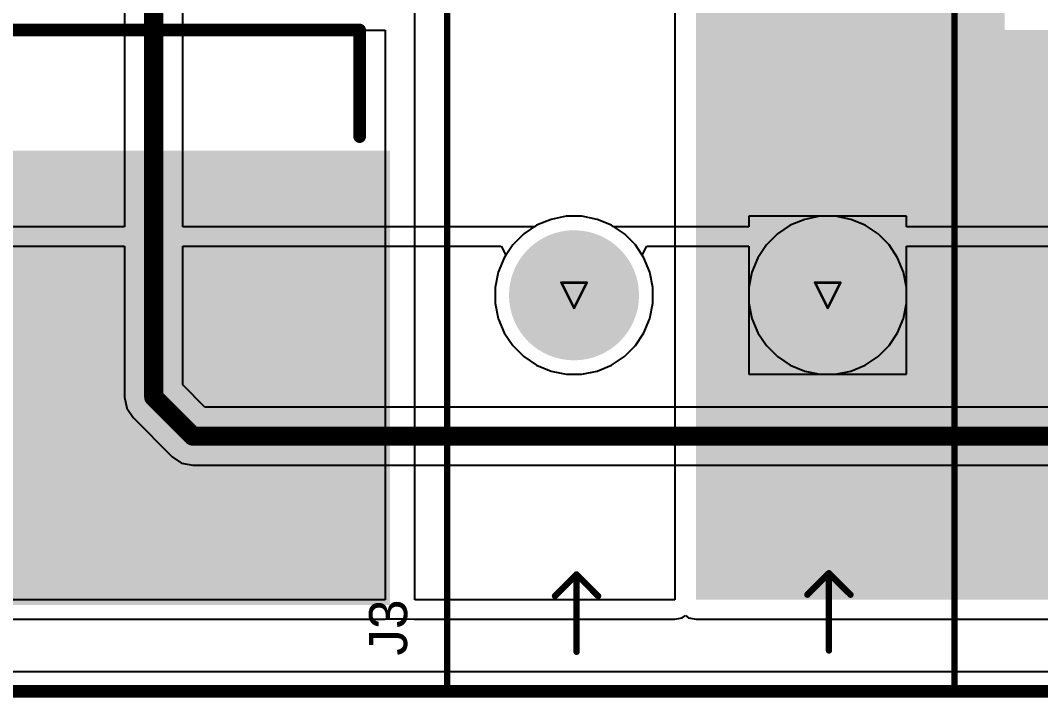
# Model space of a CAD drawing. Header units: inches. Extents: x -36 to 349, y -11 to 240.
# Drawn here: x 21.35 to 41.78, y -11.13 to 2.43 of the extents above; entities that cross this region are included whole.
import ezdxf

# ---------------------------------------------------------------- set-up
doc = ezdxf.new("R2010")
doc.units = ezdxf.units.IN
for name, color, linetype in [('Board Outline', 216, 'Continuous'), ('Bottom Layer', 5, 'Continuous'), ('Bottom Solder', 6, 'Continuous'), ('Drill Drawing', 1, 'Continuous'), ('Layer 1', 16, 'Continuous'), ('Layer 2', 76, 'Continuous'), ('Multi-Layer', 9, 'Continuous'), ('Pad Holes', 156, 'Continuous'), ('Top Layer', 1, 'Continuous'), ('Top Overlay', 2, 'Continuous'), ('Top Paste', 8, 'Continuous'), ('Top Solder', 216, 'Continuous')]:
    doc.layers.add(name, color=color, linetype=linetype)
doc.styles.add('Arial', font='', dxfattribs={"height": 0.2})
doc.styles.get('Arial').set_extended_font_data('Arial')

# ---------------------------------------------------------------- blocks, each defined once
blk = doc.blocks.new('TB008A_508_02BE_123')
at = {"layer": 'Bottom Layer'}
blk.add_hatch(color=5, dxfattribs=at).paths.add_polyline_path([(-3.74, 1.2), (-1.34, 1.2), (-1.34, -1.2), (-3.74, -1.2)])
h = blk.add_hatch(color=5, dxfattribs=at)
edge = h.paths.add_edge_path()
edge.add_arc((2.54, 0), 1.2, 0, 360)
at = {"layer": 'Bottom Solder'}
blk.add_hatch(color=6, dxfattribs=at).paths.add_polyline_path([(-3.842, 1.302), (-1.238, 1.302), (-1.238, -1.302), (-3.842, -1.302)])
h = blk.add_hatch(color=6, dxfattribs=at)
edge = h.paths.add_edge_path()
edge.add_arc((2.54, 0), 1.302, 0, 360)
at = {"layer": 'Layer 1'}
h = blk.add_hatch(color=16, dxfattribs=at)
edge = h.paths.add_edge_path()
edge.add_arc((-2.54, 0), 1.2, 0, 360)
h = blk.add_hatch(color=16, dxfattribs=at)
edge = h.paths.add_edge_path()
edge.add_arc((2.54, 0), 1.2, 0, 360)
at = {"layer": 'Layer 2'}
h = blk.add_hatch(color=76, dxfattribs=at)
edge = h.paths.add_edge_path()
edge.add_arc((-2.54, 0), 1.2, 0, 360)
h = blk.add_hatch(color=76, dxfattribs=at)
edge = h.paths.add_edge_path()
edge.add_arc((2.54, 0), 1.2, 0, 360)
at = {"layer": 'Multi-Layer'}
h = blk.add_hatch(color=9, dxfattribs=at)
edge = h.paths.add_edge_path()
edge.add_arc((2.54, 0), 1.2, 0, 360)
at = {"layer": 'Pad Holes'}
h = blk.add_hatch(color=7, dxfattribs=at)
edge = h.paths.add_edge_path()
edge.add_arc((-2.54, 0), 0.8, 0, 360)
h = blk.add_hatch(color=7, dxfattribs=at)
edge = h.paths.add_edge_path()
edge.add_arc((2.54, 0), 0.8, 0, 360)
at = {"layer": 'Top Layer'}
blk.add_hatch(color=1, dxfattribs=at).paths.add_polyline_path([(-3.74, 1.2), (-1.34, 1.2), (-1.34, -1.2), (-3.74, -1.2)])
h = blk.add_hatch(color=1, dxfattribs=at)
edge = h.paths.add_edge_path()
edge.add_arc((2.54, 0), 1.2, 0, 360)
at = {"layer": 'Top Solder'}
blk.add_hatch(color=216, dxfattribs=at).paths.add_polyline_path([(-3.842, 1.302), (-1.238, 1.302), (-1.238, -1.302), (-3.842, -1.302)])
h = blk.add_hatch(color=216, dxfattribs=at)
edge = h.paths.add_edge_path()
edge.add_arc((2.54, 0), 1.302, 0, 360)
at = {"layer": 'Top Overlay'}
for points in [[(5.08, 7.89, 0.127, 0.127, 0), (-5.08, 7.89, 0.127, 0.127, 0)], [(-5.08, 7.89, 0.127, 0.127, 0), (-5.08, -6, 0.127, 0.127, 0)], [(5.08, 7.89, 0.127, 0.127, 0), (5.08, -6, 0.127, 0.127, 0)], [(-2.565, 7.112, 0.127, 0.127, 0), (-2.565, 5.563, 0.127, 0.127, 0)], [(2.489, 7.137, 0.127, 0.127, 0), (2.489, 5.588, 0.127, 0.127, 0)], [(-2.565, 5.563, 0.127, 0.127, 0), (-2.997, 5.994, 0.127, 0.127, 0)], [(-2.134, 5.994, 0.127, 0.127, 0), (-2.565, 5.563, 0.127, 0.127, 0)], [(2.489, 5.588, 0.127, 0.127, 0), (2.057, 6.02, 0.127, 0.127, 0)], [(2.921, 6.02, 0.127, 0.127, 0), (2.489, 5.588, 0.127, 0.127, 0)], [(5.08, -6, 0.127, 0.127, 0), (-5.08, -6, 0.127, 0.127, 0)]]:
    blk.add_lwpolyline(points, format="xyseb", dxfattribs=at)
for points in [[(-5.112, 7.89, 0.0635, 0.0635, 1), (-5.048, 7.89, 0.0635, 0.0635, 1)], [(-5.112, 7.89, 0.0635, 0.0635, 1), (-5.048, 7.89, 0.0635, 0.0635, 1)], [(5.048, 7.89, 0.0635, 0.0635, 1), (5.112, 7.89, 0.0635, 0.0635, 1)], [(5.048, 7.89, 0.0635, 0.0635, 1), (5.112, 7.89, 0.0635, 0.0635, 1)], [(-2.597, 7.112, 0.0635, 0.0635, 1), (-2.534, 7.112, 0.0635, 0.0635, 1)], [(2.457, 7.137, 0.0635, 0.0635, 1), (2.521, 7.137, 0.0635, 0.0635, 1)], [(-3.029, 5.994, 0.0635, 0.0635, 1), (-2.965, 5.994, 0.0635, 0.0635, 1)], [(-2.165, 5.994, 0.0635, 0.0635, 1), (-2.102, 5.994, 0.0635, 0.0635, 1)], [(2.026, 6.02, 0.0635, 0.0635, 1), (2.089, 6.02, 0.0635, 0.0635, 1)], [(2.889, 6.02, 0.0635, 0.0635, 1), (2.953, 6.02, 0.0635, 0.0635, 1)], [(-2.597, 5.563, 0.0635, 0.0635, 1), (-2.534, 5.563, 0.0635, 0.0635, 1)], [(-2.597, 5.563, 0.0635, 0.0635, 1), (-2.534, 5.563, 0.0635, 0.0635, 1)], [(-2.597, 5.563, 0.0635, 0.0635, 1), (-2.534, 5.563, 0.0635, 0.0635, 1)], [(2.457, 5.588, 0.0635, 0.0635, 1), (2.521, 5.588, 0.0635, 0.0635, 1)], [(2.457, 5.588, 0.0635, 0.0635, 1), (2.521, 5.588, 0.0635, 0.0635, 1)], [(2.457, 5.588, 0.0635, 0.0635, 1), (2.521, 5.588, 0.0635, 0.0635, 1)], [(-5.112, -6, 0.0635, 0.0635, 1), (-5.048, -6, 0.0635, 0.0635, 1)], [(-5.112, -6, 0.0635, 0.0635, 1), (-5.048, -6, 0.0635, 0.0635, 1)], [(5.048, -6, 0.0635, 0.0635, 1), (5.112, -6, 0.0635, 0.0635, 1)], [(5.048, -6, 0.0635, 0.0635, 1), (5.112, -6, 0.0635, 0.0635, 1)]]:
    blk.add_lwpolyline(points, format="xyseb", close=True, dxfattribs=at)
blk = doc.blocks.new('D2P____304')
at = {"layer": 'Top Layer'}
for points in [[(-5.715, 9.78), (5.715, 9.78), (5.715, 0.89), (-5.715, 0.89)], [(-3.58, -3.43), (-1.5, -3.43), (-1.5, -7.24), (-3.58, -7.24)], [(1.5, -3.43), (3.58, -3.43), (3.58, -7.24), (1.5, -7.24)]]:
    blk.add_hatch(color=1, dxfattribs=at).paths.add_polyline_path(points)
at = {"layer": 'Top Paste'}
for points in [[(-5.715, 9.78), (5.715, 9.78), (5.715, 0.89), (-5.715, 0.89)], [(-3.58, -3.43), (-1.5, -3.43), (-1.5, -7.24), (-3.58, -7.24)], [(1.5, -3.43), (3.58, -3.43), (3.58, -7.24), (1.5, -7.24)]]:
    blk.add_hatch(color=8, dxfattribs=at).paths.add_polyline_path(points)
at = {"layer": 'Top Solder'}
for points in [[(-5.817, 9.882), (5.817, 9.882), (5.817, 0.788), (-5.817, 0.788)], [(-3.682, -3.328), (-1.398, -3.328), (-1.398, -7.342), (-3.682, -7.342)], [(1.398, -3.328), (3.682, -3.328), (3.682, -7.342), (1.398, -7.342)]]:
    blk.add_hatch(color=216, dxfattribs=at).paths.add_polyline_path(points)
at = {"layer": 'Top Overlay'}
for points in [[(-5.207, 0.508, 0.254, 0.254, 0), (-5.207, -1.626, 0.254, 0.254, 0)], [(5.105, 0.508, 0.254, 0.254, 0), (5.105, -1.626, 0.254, 0.254, 0)], [(5.105, -1.626, 0.254, 0.254, 0), (-5.207, -1.626, 0.254, 0.254, 0)], [(-3.962, -5.207, 0.254, 0.254, 0), (-3.962, -5.461, 0.254, 0.254, 0)], [(-3.835, -5.334, 0.254, 0.254, 0), (-3.962, -5.207, 0.254, 0.254, 0)], [(-3.835, -5.334, 0.254, 0.254, 0), (-3.962, -5.461, 0.254, 0.254, 0)]]:
    blk.add_lwpolyline(points, format="xyseb", dxfattribs=at)
for points in [[(-5.271, 0.508, 0.127, 0.127, 1), (-5.144, 0.508, 0.127, 0.127, 1)], [(5.042, 0.508, 0.127, 0.127, 1), (5.169, 0.508, 0.127, 0.127, 1)], [(-5.271, -1.626, 0.127, 0.127, 1), (-5.144, -1.626, 0.127, 0.127, 1)], [(-5.271, -1.626, 0.127, 0.127, 1), (-5.144, -1.626, 0.127, 0.127, 1)], [(5.042, -1.626, 0.127, 0.127, 1), (5.169, -1.626, 0.127, 0.127, 1)], [(5.042, -1.626, 0.127, 0.127, 1), (5.169, -1.626, 0.127, 0.127, 1)], [(-4.026, -5.207, 0.127, 0.127, 1), (-3.899, -5.207, 0.127, 0.127, 1)], [(-4.026, -5.207, 0.127, 0.127, 1), (-3.899, -5.207, 0.127, 0.127, 1)], [(-3.899, -5.334, 0.127, 0.127, 1), (-3.772, -5.334, 0.127, 0.127, 1)], [(-3.899, -5.334, 0.127, 0.127, 1), (-3.772, -5.334, 0.127, 0.127, 1)], [(-4.026, -5.461, 0.127, 0.127, 1), (-3.899, -5.461, 0.127, 0.127, 1)], [(-4.026, -5.461, 0.127, 0.127, 1), (-3.899, -5.461, 0.127, 0.127, 1)]]:
    blk.add_lwpolyline(points, format="xyseb", close=True, dxfattribs=at)

msp = doc.modelspace()

# ---------------------------------------------------------------- hatches: boundary and pattern name
at = {"layer": 'Top Layer'}
for points in [[(34.878, -9.169), (41.055, -9.169), (41.055, 5.657), (34.878, 5.657)], [(34.878, -9.169), (53.313, -9.169), (53.313, 2.236), (34.878, 2.236)]]:
    msp.add_hatch(color=1, dxfattribs=at).paths.add_polyline_path(points)

# ---------------------------------------------------------------- linework, layer by layer
at = {"layer": 'Board Outline'}
msp.add_lwpolyline([(-2.521, -11, 0.254, 0.254, 0), (80.911, -11, 0.254, 0.254, 0)], format="xyseb", dxfattribs=at)
at = {"layer": 'Bottom Layer'}
for p, q in [((23.433, 11.28), (23.433, -1.702)), ((24.599, -1.702), (24.599, 11.28)), ((31.973, -1.553), (31.685, -1.672)), ((32.278, -1.492), (31.973, -1.553)), ((32.589, -1.492), (32.278, -1.492)), ((32.895, -1.553), (32.589, -1.492)), ((33.183, -1.672), (32.895, -1.553)), ((39.095, -1.492), (35.933, -1.492)), ((35.933, -1.492), (35.933, -1.702)), ((39.095, -1.702), (39.095, -1.492)), ((23.433, -1.702), (18.066, -1.702)), ((31.641, -1.702), (24.599, -1.702)), ((31.685, -1.672), (31.641, -1.702)), ((33.227, -1.702), (33.183, -1.672)), ((35.933, -1.702), (33.227, -1.702)), ((84.243, -1.702), (39.095, -1.702)), ((14.533, -2.09), (23.433, -2.09)), ((23.433, -2.09), (23.433, -5.11)), ((24.599, -2.09), (30.974, -2.09)), ((24.599, -4.868), (24.599, -2.09)), ((30.974, -2.09), (31.07, -2.269)), ((33.798, -2.269), (33.894, -2.09)), ((33.894, -2.09), (35.933, -2.09)), ((35.933, -2.09), (35.933, -4.654)), ((39.095, -4.654), (39.095, -2.09)), ((39.095, -2.09), (54.547, -2.09)), ((31.033, -2.325), (30.914, -2.612)), ((31.07, -2.269), (31.033, -2.325)), ((33.835, -2.325), (33.798, -2.269)), ((33.954, -2.612), (33.835, -2.325)), ((30.914, -2.612), (30.853, -2.918)), ((34.015, -2.918), (33.954, -2.612)), ((30.853, -2.918), (30.853, -3.229)), ((34.015, -3.229), (34.015, -2.918)), ((30.853, -3.229), (30.914, -3.535)), ((33.954, -3.535), (34.015, -3.229)), ((30.914, -3.535), (31.033, -3.822)), ((33.835, -3.822), (33.954, -3.535)), ((31.033, -3.822), (31.206, -4.081)), ((33.662, -4.081), (33.835, -3.822)), ((31.206, -4.081), (31.426, -4.301)), ((33.442, -4.301), (33.662, -4.081)), ((31.426, -4.301), (31.685, -4.474)), ((31.685, -4.474), (31.973, -4.594)), ((32.895, -4.594), (33.183, -4.474)), ((33.183, -4.474), (33.442, -4.301)), ((31.973, -4.594), (32.278, -4.654)), ((32.278, -4.654), (32.589, -4.654)), ((32.589, -4.654), (32.895, -4.594)), ((35.933, -4.654), (39.095, -4.654)), ((25.041, -5.31), (24.599, -4.868)), ((23.433, -5.11), (23.478, -5.333)), ((54.098, -5.31), (25.041, -5.31)), ((23.478, -5.333), (23.604, -5.522)), ((23.604, -5.522), (24.387, -6.305)), ((24.387, -6.305), (24.576, -6.431)), ((24.576, -6.431), (24.799, -6.475)), ((24.799, -6.475), (54.34, -6.475)), ((72.135, -10.612), (-2.521, -10.612))]:
    msp.add_line(p, q, dxfattribs=at)
for points in [[(24.016, -5.11, 0.381, 0.381, 0), (24.016, 11.633, 0.381, 0.381, 0)], [(24.016, -5.11, 0.381, 0.381, 0), (24.799, -5.893, 0.381, 0.381, 0)], [(24.799, -5.893, 0.381, 0.381, 0), (54.34, -5.893, 0.381, 0.381, 0)]]:
    msp.add_lwpolyline(points, format="xyseb", dxfattribs=at)
for points in [[(23.921, -5.11, 0.191, 0.191, 1), (24.111, -5.11, 0.191, 0.191, 1)], [(23.921, -5.11, 0.191, 0.191, 1), (24.111, -5.11, 0.191, 0.191, 1)], [(24.704, -5.893, 0.191, 0.191, 1), (24.895, -5.893, 0.191, 0.191, 1)], [(24.704, -5.893, 0.191, 0.191, 1), (24.895, -5.893, 0.191, 0.191, 1)]]:
    msp.add_lwpolyline(points, format="xyseb", close=True, dxfattribs=at)
at = {"layer": 'Drill Drawing'}
for points in [[(32.18, -2.819, 0.0508, 0.0508, 0), (32.688, -2.819, 0.0508, 0.0508, 0)], [(32.18, -2.819, 0.0508, 0.0508, 0), (32.434, -3.327, 0.0508, 0.0508, 0)], [(32.434, -3.327, 0.0508, 0.0508, 0), (32.688, -2.819, 0.0508, 0.0508, 0)], [(37.26, -2.819, 0.0508, 0.0508, 0), (37.768, -2.819, 0.0508, 0.0508, 0)], [(37.26, -2.819, 0.0508, 0.0508, 0), (37.514, -3.327, 0.0508, 0.0508, 0)], [(37.514, -3.327, 0.0508, 0.0508, 0), (37.768, -2.819, 0.0508, 0.0508, 0)]]:
    msp.add_lwpolyline(points, format="xyseb", dxfattribs=at)
for points in [[(32.167, -2.819, 0.0254, 0.0254, 1), (32.192, -2.819, 0.0254, 0.0254, 1)], [(32.167, -2.819, 0.0254, 0.0254, 1), (32.192, -2.819, 0.0254, 0.0254, 1)], [(32.675, -2.819, 0.0254, 0.0254, 1), (32.7, -2.819, 0.0254, 0.0254, 1)], [(32.675, -2.819, 0.0254, 0.0254, 1), (32.7, -2.819, 0.0254, 0.0254, 1)], [(37.247, -2.819, 0.0254, 0.0254, 1), (37.272, -2.819, 0.0254, 0.0254, 1)], [(37.247, -2.819, 0.0254, 0.0254, 1), (37.272, -2.819, 0.0254, 0.0254, 1)], [(37.755, -2.819, 0.0254, 0.0254, 1), (37.78, -2.819, 0.0254, 0.0254, 1)], [(37.755, -2.819, 0.0254, 0.0254, 1), (37.78, -2.819, 0.0254, 0.0254, 1)], [(32.421, -3.327, 0.0254, 0.0254, 1), (32.446, -3.327, 0.0254, 0.0254, 1)], [(32.421, -3.327, 0.0254, 0.0254, 1), (32.446, -3.327, 0.0254, 0.0254, 1)], [(37.501, -3.327, 0.0254, 0.0254, 1), (37.526, -3.327, 0.0254, 0.0254, 1)], [(37.501, -3.327, 0.0254, 0.0254, 1), (37.526, -3.327, 0.0254, 0.0254, 1)]]:
    msp.add_lwpolyline(points, format="xyseb", close=True, dxfattribs=at)
at = {"layer": 'Layer 1'}
for p, q in [((31.973, -1.553), (31.685, -1.672)), ((32.278, -1.492), (31.973, -1.553)), ((32.589, -1.492), (32.278, -1.492)), ((32.895, -1.553), (32.589, -1.492)), ((33.183, -1.672), (32.895, -1.553)), ((37.053, -1.553), (36.765, -1.672)), ((37.358, -1.492), (37.053, -1.553)), ((37.669, -1.492), (37.358, -1.492)), ((37.975, -1.553), (37.669, -1.492)), ((38.263, -1.672), (37.975, -1.553)), ((31.685, -1.672), (31.426, -1.845)), ((33.442, -1.845), (33.183, -1.672)), ((36.765, -1.672), (36.506, -1.845)), ((38.522, -1.845), (38.263, -1.672)), ((31.426, -1.845), (31.206, -2.066)), ((33.662, -2.066), (33.442, -1.845)), ((36.506, -1.845), (36.286, -2.066)), ((38.742, -2.066), (38.522, -1.845)), ((31.206, -2.066), (31.033, -2.325)), ((33.835, -2.325), (33.662, -2.066)), ((36.286, -2.066), (36.113, -2.325)), ((38.915, -2.325), (38.742, -2.066)), ((31.033, -2.325), (30.914, -2.612)), ((33.954, -2.612), (33.835, -2.325)), ((36.113, -2.325), (35.994, -2.612)), ((39.034, -2.612), (38.915, -2.325)), ((30.914, -2.612), (30.853, -2.918)), ((34.015, -2.918), (33.954, -2.612)), ((35.994, -2.612), (35.933, -2.918)), ((39.095, -2.918), (39.034, -2.612)), ((30.853, -2.918), (30.853, -3.229)), ((34.015, -3.229), (34.015, -2.918)), ((35.933, -2.918), (35.933, -3.229)), ((39.095, -3.229), (39.095, -2.918)), ((30.853, -3.229), (30.914, -3.535)), ((33.954, -3.535), (34.015, -3.229)), ((35.933, -3.229), (35.994, -3.535)), ((39.034, -3.535), (39.095, -3.229)), ((30.914, -3.535), (31.033, -3.822)), ((33.835, -3.822), (33.954, -3.535)), ((35.994, -3.535), (36.113, -3.822)), ((38.915, -3.822), (39.034, -3.535)), ((31.033, -3.822), (31.206, -4.081)), ((33.662, -4.081), (33.835, -3.822)), ((36.113, -3.822), (36.286, -4.081)), ((38.742, -4.081), (38.915, -3.822)), ((31.206, -4.081), (31.426, -4.301)), ((33.442, -4.301), (33.662, -4.081)), ((36.286, -4.081), (36.506, -4.301)), ((38.522, -4.301), (38.742, -4.081)), ((31.426, -4.301), (31.685, -4.474)), ((31.685, -4.474), (31.973, -4.594)), ((32.895, -4.594), (33.183, -4.474)), ((33.183, -4.474), (33.442, -4.301)), ((36.506, -4.301), (36.765, -4.474)), ((36.765, -4.474), (37.053, -4.594)), ((37.975, -4.594), (38.263, -4.474)), ((38.263, -4.474), (38.522, -4.301)), ((31.973, -4.594), (32.278, -4.654)), ((32.278, -4.654), (32.589, -4.654)), ((32.589, -4.654), (32.895, -4.594)), ((37.053, -4.594), (37.358, -4.654)), ((37.358, -4.654), (37.669, -4.654)), ((37.669, -4.654), (37.975, -4.594)), ((71.984, -10.612), (-2.521, -10.612))]:
    msp.add_line(p, q, dxfattribs=at)
at = {"layer": 'Layer 2'}
for p, q in [((31.973, -1.553), (31.685, -1.672)), ((32.278, -1.492), (31.973, -1.553)), ((32.589, -1.492), (32.278, -1.492)), ((32.895, -1.553), (32.589, -1.492)), ((33.183, -1.672), (32.895, -1.553)), ((37.053, -1.553), (36.765, -1.672)), ((37.358, -1.492), (37.053, -1.553)), ((37.669, -1.492), (37.358, -1.492)), ((37.975, -1.553), (37.669, -1.492)), ((38.263, -1.672), (37.975, -1.553)), ((31.685, -1.672), (31.426, -1.845)), ((33.442, -1.845), (33.183, -1.672)), ((36.765, -1.672), (36.506, -1.845)), ((38.522, -1.845), (38.263, -1.672)), ((31.426, -1.845), (31.206, -2.066)), ((33.662, -2.066), (33.442, -1.845)), ((36.506, -1.845), (36.286, -2.066)), ((38.742, -2.066), (38.522, -1.845)), ((31.206, -2.066), (31.033, -2.325)), ((33.835, -2.325), (33.662, -2.066)), ((36.286, -2.066), (36.113, -2.325)), ((38.915, -2.325), (38.742, -2.066)), ((31.033, -2.325), (30.914, -2.612)), ((33.954, -2.612), (33.835, -2.325)), ((36.113, -2.325), (35.994, -2.612)), ((39.034, -2.612), (38.915, -2.325)), ((30.914, -2.612), (30.853, -2.918)), ((34.015, -2.918), (33.954, -2.612)), ((35.994, -2.612), (35.933, -2.918)), ((39.095, -2.918), (39.034, -2.612)), ((30.853, -2.918), (30.853, -3.229)), ((34.015, -3.229), (34.015, -2.918)), ((35.933, -2.918), (35.933, -3.229)), ((39.095, -3.229), (39.095, -2.918)), ((30.853, -3.229), (30.914, -3.535)), ((33.954, -3.535), (34.015, -3.229)), ((35.933, -3.229), (35.994, -3.535)), ((39.034, -3.535), (39.095, -3.229)), ((30.914, -3.535), (31.033, -3.822)), ((33.835, -3.822), (33.954, -3.535)), ((35.994, -3.535), (36.113, -3.822)), ((38.915, -3.822), (39.034, -3.535)), ((31.033, -3.822), (31.206, -4.081)), ((33.662, -4.081), (33.835, -3.822)), ((36.113, -3.822), (36.286, -4.081)), ((38.742, -4.081), (38.915, -3.822)), ((31.206, -4.081), (31.426, -4.301)), ((33.442, -4.301), (33.662, -4.081)), ((36.286, -4.081), (36.506, -4.301)), ((38.522, -4.301), (38.742, -4.081)), ((31.426, -4.301), (31.685, -4.474)), ((31.685, -4.474), (31.973, -4.594)), ((32.895, -4.594), (33.183, -4.474)), ((33.183, -4.474), (33.442, -4.301)), ((36.506, -4.301), (36.765, -4.474)), ((36.765, -4.474), (37.053, -4.594)), ((37.975, -4.594), (38.263, -4.474)), ((38.263, -4.474), (38.522, -4.301)), ((31.973, -4.594), (32.278, -4.654)), ((32.278, -4.654), (32.589, -4.654)), ((32.589, -4.654), (32.895, -4.594)), ((37.053, -4.594), (37.358, -4.654)), ((37.358, -4.654), (37.669, -4.654)), ((37.669, -4.654), (37.975, -4.594)), ((80.903, -10.612), (-2.521, -10.612))]:
    msp.add_line(p, q, dxfattribs=at)
at = {"layer": 'Top Layer'}
for p, q in [((29.244, -9.169), (29.244, 8.411)), ((34.451, 8.411), (34.451, -9.169)), ((11.205, 2.236), (28.649, 2.236)), ((28.649, 2.236), (28.649, -9.169)), ((28.649, -9.169), (11.205, -9.169)), ((34.451, -9.169), (29.244, -9.169)), ((11.205, -9.558), (28.649, -9.558)), ((28.649, -9.558), (28.687, -9.55)), ((28.687, -9.55), (29.03, -9.55)), ((29.03, -9.55), (29.03, -9.55)), ((29.03, -9.55), (29.231, -9.555)), ((29.231, -9.555), (29.244, -9.558)), ((29.244, -9.558), (34.451, -9.558)), ((34.451, -9.558), (34.6, -9.528)), ((34.6, -9.528), (34.664, -9.485)), ((34.664, -9.485), (34.729, -9.528)), ((34.729, -9.528), (34.878, -9.558)), ((34.878, -9.558), (53.313, -9.558)), ((65.364, -10.612), (-2.521, -10.612))]:
    msp.add_line(p, q, dxfattribs=at)

# ---------------------------------------------------------------- block references
at = {"rotation": 180}
for name, p in [('D2P____304', (22.934, 0.611)), ('TB008A_508_02BE_123', (34.974, -3.073))]:
    msp.add_blockref(name, p, dxfattribs=at)

# ---------------------------------------------------------------- texts
at = {"layer": 'Top Overlay', "style": 'Arial'}
msp.add_text('J3', height=0.762, rotation=90, dxfattribs=at).set_placement((29.092, -10.287))

doc.saveas('drawing.dxf')
